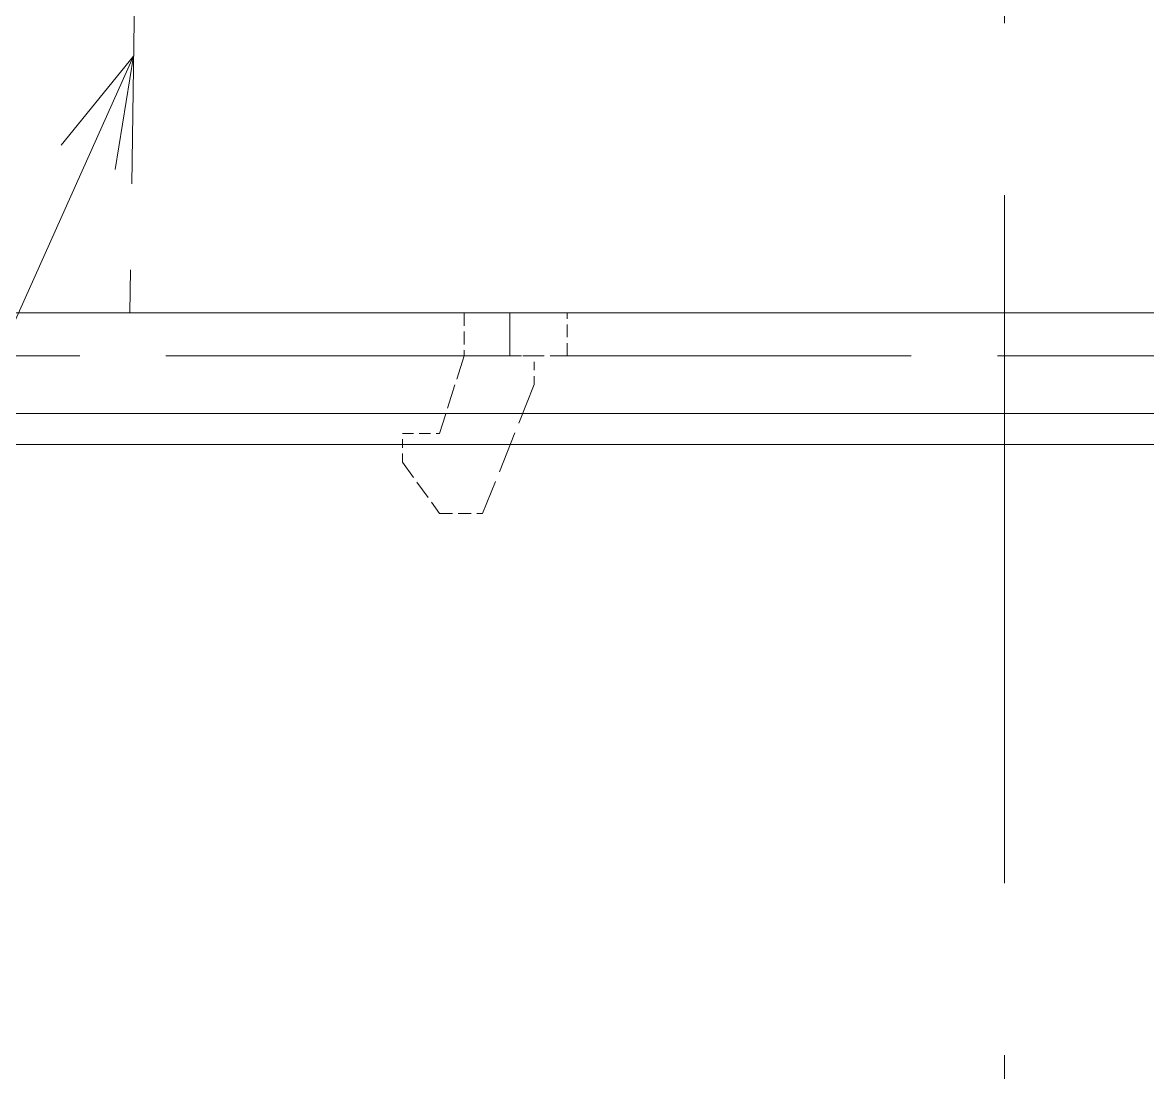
# Model space of a CAD drawing. Extents: x 23 to 587, y 4 to 413.
# Drawn here: x 210.29 to 229.9, y 163.68 to 181.99 of the extents above; entities that cross this region are included whole.
import ezdxf

# ---------------------------------------------------------------- set-up
doc = ezdxf.new("R2010")
doc.units = 0
doc.linetypes.add('DASHDOT', pattern=[18.5, 12, -3, 0.5, -3])
doc.linetypes.add('DASHED', pattern=[15, 12, -3])
doc.layers.get('0').update_dxf_attribs({"lineweight": 13})

# ---------------------------------------------------------------- blocks, each defined once
blk = doc.blocks.new('BLOCK368')
at = {"color": 7, "lineweight": 13}
blk.add_line((214.014, 99.856), (171.791, 5.681), dxfattribs=at)
blk.add_lwpolyline([(213.378, 95.907), (214.014, 99.856), (211.489, 96.754)], dxfattribs=at)
blk = doc.blocks.new('BLOCK372')
at = {"color": 7, "linetype": 'DASHED', "lineweight": 13}
for p, q in [((214.328, 122.4), (213.89, 90.9)), ((14.39, 90.9), (474.39, 90.9)), ((204.39, 90.9), (227.14, 90.9)), ((213.89, 90.9), (274.89, 90.9)), ((229.14, 90.9), (259.64, 90.9)), ((227.14, 89.4), (204.39, 89.4)), ((229.14, 89.4), (259.64, 89.4)), ((-65.61, 87.388), (556.39, 87.388))]:
    blk.add_line(p, q, dxfattribs=at)
at = {"color": 7, "linetype": 'DASHED', "lineweight": 13, "ltscale": 0.0375}
for p, q in [((225.54, 90.9), (225.54, 89.4)), ((227.14, 90.9), (227.14, 89.4)), ((227.14, 89.4), (227.14, 90.9)), ((229.14, 89.4), (229.14, 90.9)), ((224.69, 83.9), (226.19, 83.9))]:
    blk.add_line(p, q, dxfattribs=at)
at = {"color": 7, "linetype": 'DASHED', "lineweight": 13, "ltscale": 0.05}
for p, q in [((229.14, 90.9), (227.14, 90.9)), ((229.14, 89.4), (227.14, 89.4))]:
    blk.add_line(p, q, dxfattribs=at)
at = {"color": 7, "linetype": 'DASHED', "lineweight": 13, "ltscale": 0.070766}
blk.add_line((225.54, 89.4), (224.69, 86.7), dxfattribs=at)
at = {"color": 7, "linetype": 'DASHED', "lineweight": 13, "ltscale": 0.02125}
blk.add_line((227.14, 89.4), (227.99, 89.4), dxfattribs=at)
at = {"color": 7, "linetype": 'DASHED', "lineweight": 13, "ltscale": 0.025}
for p, q in [((227.99, 88.4), (227.99, 89.4)), ((223.39, 85.7), (223.39, 86.7))]:
    blk.add_line(p, q, dxfattribs=at)
at = {"color": 7, "linetype": 'DASHED', "lineweight": 13, "ltscale": 0.121166}
blk.add_line((227.99, 88.4), (226.19, 83.9), dxfattribs=at)
at = {"color": 7, "lineweight": 13}
for p, q in [((-65.61, 87.388), (554.39, 87.388)), ((-65.61, 86.306), (554.39, 86.306))]:
    blk.add_line(p, q, dxfattribs=at)
at = {"color": 7, "linetype": 'DASHED', "lineweight": 13, "ltscale": 0.0325}
blk.add_line((223.39, 86.7), (224.69, 86.7), dxfattribs=at)
at = {"color": 7, "linetype": 'DASHED', "lineweight": 13, "ltscale": 0.055509}
blk.add_line((223.39, 85.7), (224.69, 83.9), dxfattribs=at)

msp = doc.modelspace()

# ---------------------------------------------------------------- linework, layer by layer
at = {"color": 7, "linetype": 'DASHDOT', "lineweight": 13}
msp.add_line((227.411, 252.978), (227.411, 138.112), dxfattribs=at)

# ---------------------------------------------------------------- block references
at = {"lineweight": 0, "xscale": 0.5, "yscale": 0.5, "zscale": 0.5}
for name in ['BLOCK372', 'BLOCK368']:
    msp.add_blockref(name, (105.216, 131.474), dxfattribs=at)

doc.saveas('drawing.dxf')
